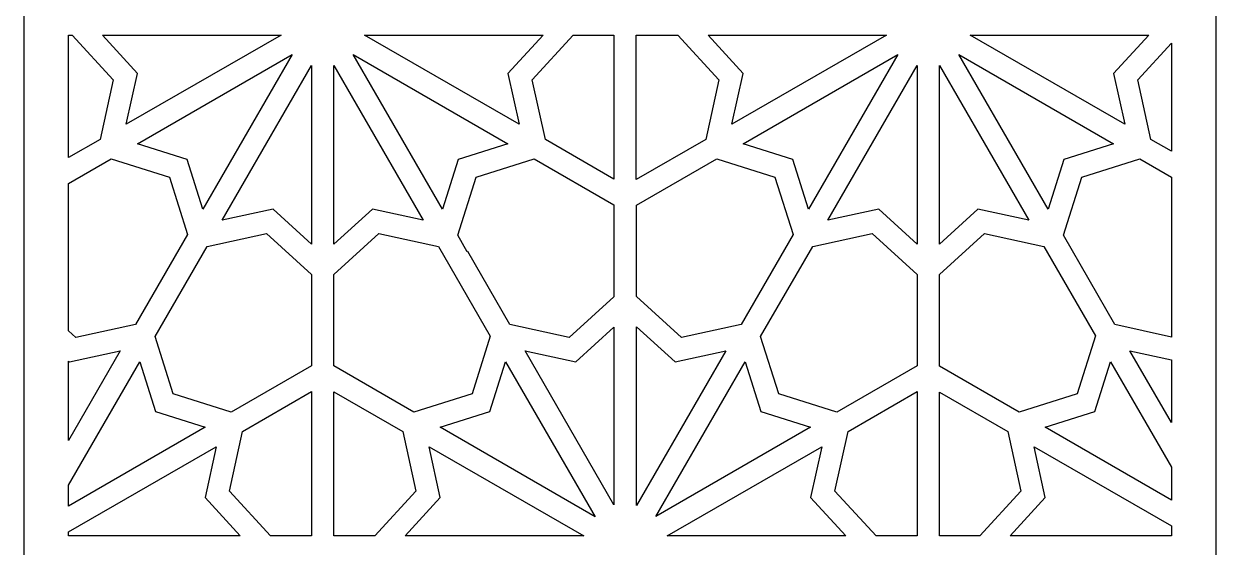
# Model space of a CAD drawing. Header units: centimetres. Extents: x -9.7 to 9.3, y -9.5 to 8.4.
# Drawn here: x 0.19 to 9.33, y -3.61 to 0.41 of the extents above; entities that cross this region are included whole.
import ezdxf

# ---------------------------------------------------------------- set-up
doc = ezdxf.new("R2010")
doc.units = ezdxf.units.CM
doc.header["$MEASUREMENT"] = 0
doc.layers.add('layer 1', color=7, linetype='Continuous')

msp = doc.modelspace()

# ---------------------------------------------------------------- linework, layer by layer
at = {"layer": 'layer 1', "color": 142}
for points, knots in [([(0.18538, -9.53857), (0.18538, -9.53857), (0.18538, 8.40606), (0.18538, 8.40606), (0.18538, 8.40606), (0.18538, 8.40606), (9.32914, 8.40606), (9.32914, 8.40606), (9.32914, 8.40606), (9.32914, 8.40606), (9.32914, 8.3587), (9.32914, 8.3587), (9.32914, 8.3587), (9.32914, 8.3587), (9.32914, 7.26911), (9.32914, 7.26911), (9.32914, 7.26911), (9.32914, 7.26911), (9.32914, 7.07114), (9.32914, 7.07114), (9.32914, 7.07114), (9.32914, 7.07114), (9.32914, 6.323), (9.32914, 6.323), (9.32914, 6.323), (9.32914, 6.323), (9.32914, 6.09078), (9.32914, 6.09078), (9.32914, 6.09078), (9.32914, 6.09078), (9.32914, 4.78451), (9.32914, 4.78451), (9.32914, 4.78451), (9.32914, 4.78451), (9.32914, 4.06155), (9.32914, 4.06155), (9.32914, 4.06155), (9.32914, 4.06155), (9.32914, 2.75528), (9.32914, 2.75528), (9.32914, 2.75528), (9.32914, 2.75528), (9.32914, 2.52306), (9.32914, 2.52306), (9.32914, 2.52306), (9.32914, 2.52306), (9.32914, 1.78148), (9.32914, 1.78148), (9.32914, 1.78148), (9.32914, 1.78148), (9.32914, 1.58351), (9.32914, 1.58351), (9.32914, 1.58351), (9.32914, 1.58351), (9.32914, 0.49392), (9.32914, 0.49392), (9.32914, 0.49392), (9.32914, 0.49392), (9.32914, 0.32248), (9.32914, 0.32248), (9.32914, 0.32248), (9.32914, 0.32248), (9.32914, -0.76711), (9.32914, -0.76711), (9.32914, -0.76711), (9.32914, -0.76711), (9.32914, -0.96508), (9.32914, -0.96508), (9.32914, -0.96508), (9.32914, -0.96508), (9.32914, -1.70574), (9.32914, -1.70574), (9.32914, -1.70574), (9.32914, -1.70574), (9.32914, -1.93796), (9.32914, -1.93796), (9.32914, -1.93796), (9.32914, -1.93796), (9.32914, -3.24423), (9.32914, -3.24423), (9.32914, -3.24423), (9.32914, -3.24423), (9.32914, -3.96719), (9.32914, -3.96719), (9.32914, -3.96719), (9.32914, -3.96719), (9.32914, -5.27346), (9.32914, -5.27346), (9.32914, -5.27346), (9.32914, -5.27346), (9.32914, -5.50567), (9.32914, -5.50567), (9.32914, -5.50567), (9.32914, -5.50567), (9.32914, -6.25475), (9.32914, -6.25475), (9.32914, -6.25475), (9.32914, -6.25475), (9.32914, -6.45272), (9.32914, -6.45272), (9.32914, -6.45272), (9.32914, -6.45272), (9.32914, -7.5423), (9.32914, -7.5423), (9.32914, -7.5423), (9.32914, -7.5423), (9.32914, -7.71375), (9.32914, -7.71375), (9.32914, -7.71375), (9.32914, -7.71375), (9.32914, -8.80333), (9.32914, -8.80333), (9.32914, -8.80333), (9.32914, -8.80333), (9.32914, -9.0013), (9.32914, -9.0013), (9.32914, -9.0013), (9.32914, -9.0013), (9.32914, -9.53857), (9.32914, -9.53857), (9.32914, -9.53857), (9.32914, -9.53857), (8.32404, -9.53857), (8.32404, -9.53857), (8.32404, -9.53857), (8.32404, -9.53857), (8.12607, -9.53857), (8.12607, -9.53857), (8.12607, -9.53857), (8.12607, -9.53857), (7.22014, -9.53857), (7.22014, -9.53857), (7.22014, -9.53857), (7.22014, -9.53857), (7.02387, -9.53857), (7.02387, -9.53857), (7.02387, -9.53857), (7.02387, -9.53857), (6.11794, -9.53857), (6.11794, -9.53857), (6.11794, -9.53857), (6.11794, -9.53857), (5.91997, -9.53857), (5.91997, -9.53857), (5.91997, -9.53857), (5.91997, -9.53857), (4.8823, -9.53857), (4.8823, -9.53857), (4.8823, -9.53857), (4.8823, -9.53857), (4.71085, -9.53857), (4.71085, -9.53857), (4.71085, -9.53857), (4.71085, -9.53857), (3.67953, -9.53857), (3.67953, -9.53857), (3.67953, -9.53857), (3.67953, -9.53857), (3.48156, -9.53857), (3.48156, -9.53857), (3.48156, -9.53857), (3.48156, -9.53857), (2.57563, -9.53857), (2.57563, -9.53857), (2.57563, -9.53857), (2.57563, -9.53857), (2.37935, -9.53857), (2.37935, -9.53857), (2.37935, -9.53857), (2.37935, -9.53857), (1.47342, -9.53857), (1.47342, -9.53857), (1.47342, -9.53857), (1.47342, -9.53857), (1.27545, -9.53857), (1.27545, -9.53857), (1.27545, -9.53857), (1.27545, -9.53857), (0.24027, -9.53857), (0.24027, -9.53857), (0.24027, -9.53857), (0.24027, -9.53857), (0.18538, -9.53857), (0.18538, -9.53857)], [0, 0, 0, 0, 0.0212766, 0.0212766, 0.0212766, 0.0212766, 0.0425532, 0.0425532, 0.0425532, 0.0425532, 0.0638298, 0.0638298, 0.0638298, 0.0638298, 0.0851064, 0.0851064, 0.0851064, 0.0851064, 0.106383, 0.106383, 0.106383, 0.106383, 0.1276596, 0.1276596, 0.1276596, 0.1276596, 0.1489362, 0.1489362, 0.1489362, 0.1489362, 0.1702128, 0.1702128, 0.1702128, 0.1702128, 0.1914894, 0.1914894, 0.1914894, 0.1914894, 0.212766, 0.212766, 0.212766, 0.212766, 0.2340426, 0.2340426, 0.2340426, 0.2340426, 0.2553191, 0.2553191, 0.2553191, 0.2553191, 0.2765957, 0.2765957, 0.2765957, 0.2765957, 0.2978723, 0.2978723, 0.2978723, 0.2978723, 0.3191489, 0.3191489, 0.3191489, 0.3191489, 0.3404255, 0.3404255, 0.3404255, 0.3404255, 0.3617021, 0.3617021, 0.3617021, 0.3617021, 0.3829787, 0.3829787, 0.3829787, 0.3829787, 0.4042553, 0.4042553, 0.4042553, 0.4042553, 0.4255319, 0.4255319, 0.4255319, 0.4255319, 0.4468085, 0.4468085, 0.4468085, 0.4468085, 0.4680851, 0.4680851, 0.4680851, 0.4680851, 0.4893617, 0.4893617, 0.4893617, 0.4893617, 0.5106383, 0.5106383, 0.5106383, 0.5106383, 0.5319149, 0.5319149, 0.5319149, 0.5319149, 0.5531915, 0.5531915, 0.5531915, 0.5531915, 0.5744681, 0.5744681, 0.5744681, 0.5744681, 0.5957447, 0.5957447, 0.5957447, 0.5957447, 0.6170213, 0.6170213, 0.6170213, 0.6170213, 0.6382979, 0.6382979, 0.6382979, 0.6382979, 0.6595745, 0.6595745, 0.6595745, 0.6595745, 0.6808511, 0.6808511, 0.6808511, 0.6808511, 0.7021277, 0.7021277, 0.7021277, 0.7021277, 0.7234043, 0.7234043, 0.7234043, 0.7234043, 0.7446809, 0.7446809, 0.7446809, 0.7446809, 0.7659574, 0.7659574, 0.7659574, 0.7659574, 0.787234, 0.787234, 0.787234, 0.787234, 0.8085106, 0.8085106, 0.8085106, 0.8085106, 0.8297872, 0.8297872, 0.8297872, 0.8297872, 0.8510638, 0.8510638, 0.8510638, 0.8510638, 0.8723404, 0.8723404, 0.8723404, 0.8723404, 0.893617, 0.893617, 0.893617, 0.893617, 0.9148936, 0.9148936, 0.9148936, 0.9148936, 0.9361702, 0.9361702, 0.9361702, 0.9361702, 0.9574468, 0.9574468, 0.9574468, 0.9574468, 1, 1, 1, 1]), ([(0.52827, -0.6182), (0.52827, -0.6182), (0.77022, -0.47851), (0.77022, -0.47851), (0.77022, -0.47851), (0.77022, -0.47851), (0.87062, -0.02236), (0.87062, -0.02236), (0.87062, -0.02236), (0.87062, -0.02236), (0.5556, 0.32248), (0.5556, 0.32248), (0.5556, 0.32248), (0.5556, 0.32248), (0.52827, 0.32248), (0.52827, 0.32248), (0.52827, 0.32248), (0.52827, 0.32248), (0.52827, -0.6182), (0.52827, -0.6182)], [0, 0, 0, 0, 0.1666667, 0.1666667, 0.1666667, 0.1666667, 0.3333333, 0.3333333, 0.3333333, 0.3333333, 0.5, 0.5, 0.5, 0.5, 0.6666667, 0.6666667, 0.6666667, 0.6666667, 1, 1, 1, 1]), ([(0.97133, -0.3624), (0.97133, -0.3624), (2.15757, 0.32248), (2.15757, 0.32248), (2.15757, 0.32248), (2.15757, 0.32248), (0.78782, 0.32248), (0.78782, 0.32248), (0.78782, 0.32248), (0.78782, 0.32248), (1.05717, 0.02763), (1.05717, 0.02763), (1.05717, 0.02763), (1.05717, 0.02763), (0.97133, -0.3624), (0.97133, -0.3624)], [0, 0, 0, 0, 0.2, 0.2, 0.2, 0.2, 0.4, 0.4, 0.4, 0.4, 0.6, 0.6, 0.6, 0.6, 1, 1, 1, 1]), ([(2.79741, 0.32248), (2.79741, 0.32248), (3.98365, -0.3624), (3.98365, -0.3624), (3.98365, -0.3624), (3.98365, -0.3624), (3.8978, 0.02763), (3.8978, 0.02763), (3.8978, 0.02763), (3.8978, 0.02763), (4.16716, 0.32248), (4.16716, 0.32248), (4.16716, 0.32248), (4.16716, 0.32248), (2.79741, 0.32248), (2.79741, 0.32248)], [0, 0, 0, 0, 0.2, 0.2, 0.2, 0.2, 0.4, 0.4, 0.4, 0.4, 0.6, 0.6, 0.6, 0.6, 1, 1, 1, 1]), ([(4.18475, -0.47851), (4.18475, -0.47851), (4.71085, -0.78225), (4.71085, -0.78225), (4.71085, -0.78225), (4.71085, -0.78225), (4.71085, 0.32248), (4.71085, 0.32248), (4.71085, 0.32248), (4.71085, 0.32248), (4.39937, 0.32248), (4.39937, 0.32248), (4.39937, 0.32248), (4.39937, 0.32248), (4.08435, -0.02236), (4.08435, -0.02236), (4.08435, -0.02236), (4.08435, -0.02236), (4.18475, -0.47851), (4.18475, -0.47851)], [0, 0, 0, 0, 0.1666667, 0.1666667, 0.1666667, 0.1666667, 0.3333333, 0.3333333, 0.3333333, 0.3333333, 0.5, 0.5, 0.5, 0.5, 0.6666667, 0.6666667, 0.6666667, 0.6666667, 1, 1, 1, 1]), ([(4.8823, -0.78591), (4.8823, -0.78591), (5.41474, -0.47851), (5.41474, -0.47851), (5.41474, -0.47851), (5.41474, -0.47851), (5.51514, -0.02236), (5.51514, -0.02236), (5.51514, -0.02236), (5.51514, -0.02236), (5.20012, 0.32248), (5.20012, 0.32248), (5.20012, 0.32248), (5.20012, 0.32248), (4.8823, 0.32248), (4.8823, 0.32248), (4.8823, 0.32248), (4.8823, 0.32248), (4.8823, -0.78591), (4.8823, -0.78591)], [0, 0, 0, 0, 0.1666667, 0.1666667, 0.1666667, 0.1666667, 0.3333333, 0.3333333, 0.3333333, 0.3333333, 0.5, 0.5, 0.5, 0.5, 0.6666667, 0.6666667, 0.6666667, 0.6666667, 1, 1, 1, 1]), ([(5.61584, -0.3624), (5.61584, -0.3624), (6.80208, 0.32248), (6.80208, 0.32248), (6.80208, 0.32248), (6.80208, 0.32248), (5.43233, 0.32248), (5.43233, 0.32248), (5.43233, 0.32248), (5.43233, 0.32248), (5.70169, 0.02763), (5.70169, 0.02763), (5.70169, 0.02763), (5.70169, 0.02763), (5.61584, -0.3624), (5.61584, -0.3624)], [0, 0, 0, 0, 0.2, 0.2, 0.2, 0.2, 0.4, 0.4, 0.4, 0.4, 0.6, 0.6, 0.6, 0.6, 1, 1, 1, 1]), ([(7.44193, 0.32248), (7.44193, 0.32248), (8.62816, -0.3624), (8.62816, -0.3624), (8.62816, -0.3624), (8.62816, -0.3624), (8.54232, 0.02763), (8.54232, 0.02763), (8.54232, 0.02763), (8.54232, 0.02763), (8.81167, 0.32248), (8.81167, 0.32248), (8.81167, 0.32248), (8.81167, 0.32248), (7.44193, 0.32248), (7.44193, 0.32248)], [0, 0, 0, 0, 0.2, 0.2, 0.2, 0.2, 0.4, 0.4, 0.4, 0.4, 0.6, 0.6, 0.6, 0.6, 1, 1, 1, 1]), ([(8.98625, 0.25938), (8.98625, 0.25938), (8.72887, -0.02236), (8.72887, -0.02236), (8.72887, -0.02236), (8.72887, -0.02236), (8.82927, -0.47851), (8.82927, -0.47851), (8.82927, -0.47851), (8.82927, -0.47851), (8.98625, -0.56914), (8.98625, -0.56914), (8.98625, -0.56914), (8.98625, -0.56914), (8.98625, 0.25938), (8.98625, 0.25938)], [0, 0, 0, 0, 0.2, 0.2, 0.2, 0.2, 0.4, 0.4, 0.4, 0.4, 0.6, 0.6, 0.6, 0.6, 1, 1, 1, 1]), ([(1.55841, -1.01224), (1.55841, -1.01224), (2.24329, 0.174), (2.24329, 0.174), (2.24329, 0.174), (2.24329, 0.174), (1.05705, -0.51088), (1.05705, -0.51088), (1.05705, -0.51088), (1.05705, -0.51088), (1.43775, -0.63154), (1.43775, -0.63154), (1.43775, -0.63154), (1.43775, -0.63154), (1.55841, -1.01224), (1.55841, -1.01224)], [0, 0, 0, 0, 0.2, 0.2, 0.2, 0.2, 0.4, 0.4, 0.4, 0.4, 0.6, 0.6, 0.6, 0.6, 1, 1, 1, 1]), ([(3.89792, -0.51088), (3.89792, -0.51088), (2.71169, 0.174), (2.71169, 0.174), (2.71169, 0.174), (2.71169, 0.174), (3.39656, -1.01224), (3.39656, -1.01224), (3.39656, -1.01224), (3.39656, -1.01224), (3.51723, -0.63154), (3.51723, -0.63154), (3.51723, -0.63154), (3.51723, -0.63154), (3.89792, -0.51088), (3.89792, -0.51088)], [0, 0, 0, 0, 0.2, 0.2, 0.2, 0.2, 0.4, 0.4, 0.4, 0.4, 0.6, 0.6, 0.6, 0.6, 1, 1, 1, 1]), ([(6.20293, -1.01224), (6.20293, -1.01224), (6.8878, 0.174), (6.8878, 0.174), (6.8878, 0.174), (6.8878, 0.174), (5.70157, -0.51088), (5.70157, -0.51088), (5.70157, -0.51088), (5.70157, -0.51088), (6.08226, -0.63154), (6.08226, -0.63154), (6.08226, -0.63154), (6.08226, -0.63154), (6.20293, -1.01224), (6.20293, -1.01224)], [0, 0, 0, 0, 0.2, 0.2, 0.2, 0.2, 0.4, 0.4, 0.4, 0.4, 0.6, 0.6, 0.6, 0.6, 1, 1, 1, 1]), ([(8.54244, -0.51088), (8.54244, -0.51088), (7.3562, 0.174), (7.3562, 0.174), (7.3562, 0.174), (7.3562, 0.174), (8.04108, -1.01224), (8.04108, -1.01224), (8.04108, -1.01224), (8.04108, -1.01224), (8.16175, -0.63154), (8.16175, -0.63154), (8.16175, -0.63154), (8.16175, -0.63154), (8.54244, -0.51088), (8.54244, -0.51088)], [0, 0, 0, 0, 0.2, 0.2, 0.2, 0.2, 0.4, 0.4, 0.4, 0.4, 0.6, 0.6, 0.6, 0.6, 1, 1, 1, 1]), ([(2.39176, -1.28147), (2.39176, -1.28147), (2.39176, 0.08828), (2.39176, 0.08828), (2.39176, 0.08828), (2.39176, 0.08828), (1.70689, -1.09796), (1.70689, -1.09796), (1.70689, -1.09796), (1.70689, -1.09796), (2.09692, -1.01212), (2.09692, -1.01212), (2.09692, -1.01212), (2.09692, -1.01212), (2.39176, -1.28147), (2.39176, -1.28147)], [0, 0, 0, 0, 0.2, 0.2, 0.2, 0.2, 0.4, 0.4, 0.4, 0.4, 0.6, 0.6, 0.6, 0.6, 1, 1, 1, 1]), ([(2.56321, 0.08828), (2.56321, 0.08828), (2.56321, -1.28147), (2.56321, -1.28147), (2.56321, -1.28147), (2.56321, -1.28147), (2.85806, -1.01212), (2.85806, -1.01212), (2.85806, -1.01212), (2.85806, -1.01212), (3.24809, -1.09796), (3.24809, -1.09796), (3.24809, -1.09796), (3.24809, -1.09796), (2.56321, 0.08828), (2.56321, 0.08828)], [0, 0, 0, 0, 0.2, 0.2, 0.2, 0.2, 0.4, 0.4, 0.4, 0.4, 0.6, 0.6, 0.6, 0.6, 1, 1, 1, 1]), ([(7.03628, 0.08828), (7.03628, 0.08828), (6.35141, -1.09796), (6.35141, -1.09796), (6.35141, -1.09796), (6.35141, -1.09796), (6.74143, -1.01212), (6.74143, -1.01212), (6.74143, -1.01212), (6.74143, -1.01212), (7.03628, -1.28147), (7.03628, -1.28147), (7.03628, -1.28147), (7.03628, -1.28147), (7.03628, 0.08828), (7.03628, 0.08828)], [0, 0, 0, 0, 0.2, 0.2, 0.2, 0.2, 0.4, 0.4, 0.4, 0.4, 0.6, 0.6, 0.6, 0.6, 1, 1, 1, 1]), ([(7.8926, -1.09796), (7.8926, -1.09796), (7.20773, 0.08828), (7.20773, 0.08828), (7.20773, 0.08828), (7.20773, 0.08828), (7.20773, -1.28147), (7.20773, -1.28147), (7.20773, -1.28147), (7.20773, -1.28147), (7.50257, -1.01212), (7.50257, -1.01212), (7.50257, -1.01212), (7.50257, -1.01212), (7.8926, -1.09796), (7.8926, -1.09796)], [0, 0, 0, 0, 0.2, 0.2, 0.2, 0.2, 0.4, 0.4, 0.4, 0.4, 0.6, 0.6, 0.6, 0.6, 1, 1, 1, 1]), ([(0.52827, -1.94693), (0.52827, -1.94693), (0.5851, -1.99884), (0.5851, -1.99884), (0.5851, -1.99884), (0.5851, -1.99884), (1.04125, -1.89844), (1.04125, -1.89844), (1.04125, -1.89844), (1.04125, -1.89844), (1.44035, -1.20718), (1.44035, -1.20718), (1.44035, -1.20718), (1.44035, -1.20718), (1.30118, -0.76811), (1.30118, -0.76811), (1.30118, -0.76811), (1.30118, -0.76811), (0.85595, -0.62698), (0.85595, -0.62698), (0.85595, -0.62698), (0.85595, -0.62698), (0.52827, -0.81617), (0.52827, -0.81617), (0.52827, -0.81617), (0.52827, -0.81617), (0.52827, -1.94693), (0.52827, -1.94693)], [0, 0, 0, 0, 0.125, 0.125, 0.125, 0.125, 0.25, 0.25, 0.25, 0.25, 0.375, 0.375, 0.375, 0.375, 0.5, 0.5, 0.5, 0.5, 0.625, 0.625, 0.625, 0.625, 0.75, 0.75, 0.75, 0.75, 1, 1, 1, 1]), ([(3.58646, -1.34116), (3.58646, -1.34116), (3.59006, -1.33908), (3.59006, -1.33908), (3.59006, -1.33908), (3.59006, -1.33908), (3.91316, -1.8987), (3.91316, -1.8987), (3.91316, -1.8987), (3.91316, -1.8987), (4.36813, -1.99884), (4.36813, -1.99884), (4.36813, -1.99884), (4.36813, -1.99884), (4.71085, -1.68575), (4.71085, -1.68575), (4.71085, -1.68575), (4.71085, -1.68575), (4.71085, -0.98022), (4.71085, -0.98022), (4.71085, -0.98022), (4.71085, -0.98022), (4.09903, -0.62698), (4.09903, -0.62698), (4.09903, -0.62698), (4.09903, -0.62698), (3.65379, -0.76811), (3.65379, -0.76811), (3.65379, -0.76811), (3.65379, -0.76811), (3.51267, -1.21334), (3.51267, -1.21334), (3.51267, -1.21334), (3.51267, -1.21334), (3.58646, -1.34116), (3.58646, -1.34116)], [0, 0, 0, 0, 0.1, 0.1, 0.1, 0.1, 0.2, 0.2, 0.2, 0.2, 0.3, 0.3, 0.3, 0.3, 0.4, 0.4, 0.4, 0.4, 0.5, 0.5, 0.5, 0.5, 0.6, 0.6, 0.6, 0.6, 0.7, 0.7, 0.7, 0.7, 0.8, 0.8, 0.8, 0.8, 1, 1, 1, 1]), ([(5.50046, -0.62698), (5.50046, -0.62698), (4.88441, -0.98266), (4.88441, -0.98266), (4.88441, -0.98266), (4.88441, -0.98266), (4.88441, -1.68382), (4.88441, -1.68382), (4.88441, -1.68382), (4.88441, -1.68382), (5.22924, -1.99884), (5.22924, -1.99884), (5.22924, -1.99884), (5.22924, -1.99884), (5.68539, -1.89844), (5.68539, -1.89844), (5.68539, -1.89844), (5.68539, -1.89844), (6.08474, -1.20676), (6.08474, -1.20676), (6.08474, -1.20676), (6.08474, -1.20676), (5.9457, -0.76811), (5.9457, -0.76811), (5.9457, -0.76811), (5.9457, -0.76811), (5.50046, -0.62698), (5.50046, -0.62698)], [0, 0, 0, 0, 0.125, 0.125, 0.125, 0.125, 0.25, 0.25, 0.25, 0.25, 0.375, 0.375, 0.375, 0.375, 0.5, 0.5, 0.5, 0.5, 0.625, 0.625, 0.625, 0.625, 0.75, 0.75, 0.75, 0.75, 1, 1, 1, 1]), ([(8.98625, -0.76711), (8.98625, -0.76711), (8.74355, -0.62698), (8.74355, -0.62698), (8.74355, -0.62698), (8.74355, -0.62698), (8.29831, -0.76811), (8.29831, -0.76811), (8.29831, -0.76811), (8.29831, -0.76811), (8.15719, -1.21334), (8.15719, -1.21334), (8.15719, -1.21334), (8.15719, -1.21334), (8.55281, -1.89859), (8.55281, -1.89859), (8.55281, -1.89859), (8.55281, -1.89859), (8.98625, -1.99399), (8.98625, -1.99399), (8.98625, -1.99399), (8.98625, -1.99399), (8.98625, -0.76711), (8.98625, -0.76711)], [0, 0, 0, 0, 0.1428571, 0.1428571, 0.1428571, 0.1428571, 0.2857143, 0.2857143, 0.2857143, 0.2857143, 0.4285714, 0.4285714, 0.4285714, 0.4285714, 0.5714286, 0.5714286, 0.5714286, 0.5714286, 0.7142857, 0.7142857, 0.7142857, 0.7142857, 1, 1, 1, 1]), ([(2.39176, -2.21506), (2.39176, -2.21506), (2.39176, -1.51369), (2.39176, -1.51369), (2.39176, -1.51369), (2.39176, -1.51369), (2.04693, -1.19867), (2.04693, -1.19867), (2.04693, -1.19867), (2.04693, -1.19867), (1.59078, -1.29907), (1.59078, -1.29907), (1.59078, -1.29907), (1.59078, -1.29907), (1.19168, -1.99033), (1.19168, -1.99033), (1.19168, -1.99033), (1.19168, -1.99033), (1.33085, -2.4294), (1.33085, -2.4294), (1.33085, -2.4294), (1.33085, -2.4294), (1.77608, -2.57053), (1.77608, -2.57053), (1.77608, -2.57053), (1.77608, -2.57053), (2.39176, -2.21506), (2.39176, -2.21506)], [0, 0, 0, 0, 0.125, 0.125, 0.125, 0.125, 0.25, 0.25, 0.25, 0.25, 0.375, 0.375, 0.375, 0.375, 0.5, 0.5, 0.5, 0.5, 0.625, 0.625, 0.625, 0.625, 0.75, 0.75, 0.75, 0.75, 1, 1, 1, 1]), ([(2.56321, -1.51369), (2.56321, -1.51369), (2.56321, -2.21607), (2.56321, -2.21607), (2.56321, -2.21607), (2.56321, -2.21607), (3.17715, -2.57053), (3.17715, -2.57053), (3.17715, -2.57053), (3.17715, -2.57053), (3.62238, -2.4294), (3.62238, -2.4294), (3.62238, -2.4294), (3.62238, -2.4294), (3.76217, -1.98838), (3.76217, -1.98838), (3.76217, -1.98838), (3.76217, -1.98838), (3.36419, -1.29907), (3.36419, -1.29907), (3.36419, -1.29907), (3.36419, -1.29907), (2.90804, -1.19867), (2.90804, -1.19867), (2.90804, -1.19867), (2.90804, -1.19867), (2.56321, -1.51369), (2.56321, -1.51369)], [0, 0, 0, 0, 0.125, 0.125, 0.125, 0.125, 0.25, 0.25, 0.25, 0.25, 0.375, 0.375, 0.375, 0.375, 0.5, 0.5, 0.5, 0.5, 0.625, 0.625, 0.625, 0.625, 0.75, 0.75, 0.75, 0.75, 1, 1, 1, 1]), ([(6.2353, -1.29907), (6.2353, -1.29907), (5.83596, -1.99075), (5.83596, -1.99075), (5.83596, -1.99075), (5.83596, -1.99075), (5.975, -2.4294), (5.975, -2.4294), (5.975, -2.4294), (5.975, -2.4294), (6.42023, -2.57053), (6.42023, -2.57053), (6.42023, -2.57053), (6.42023, -2.57053), (7.03628, -2.21485), (7.03628, -2.21485), (7.03628, -2.21485), (7.03628, -2.21485), (7.03628, -1.51369), (7.03628, -1.51369), (7.03628, -1.51369), (7.03628, -1.51369), (6.69145, -1.19867), (6.69145, -1.19867), (6.69145, -1.19867), (6.69145, -1.19867), (6.2353, -1.29907), (6.2353, -1.29907)], [0, 0, 0, 0, 0.125, 0.125, 0.125, 0.125, 0.25, 0.25, 0.25, 0.25, 0.375, 0.375, 0.375, 0.375, 0.5, 0.5, 0.5, 0.5, 0.625, 0.625, 0.625, 0.625, 0.75, 0.75, 0.75, 0.75, 1, 1, 1, 1]), ([(7.20773, -1.51369), (7.20773, -1.51369), (7.20773, -2.21858), (7.20773, -2.21858), (7.20773, -2.21858), (7.20773, -2.21858), (7.81732, -2.57053), (7.81732, -2.57053), (7.81732, -2.57053), (7.81732, -2.57053), (8.26255, -2.4294), (8.26255, -2.4294), (8.26255, -2.4294), (8.26255, -2.4294), (8.40368, -1.98417), (8.40368, -1.98417), (8.40368, -1.98417), (8.40368, -1.98417), (8.00806, -1.29892), (8.00806, -1.29892), (8.00806, -1.29892), (8.00806, -1.29892), (7.55256, -1.19867), (7.55256, -1.19867), (7.55256, -1.19867), (7.55256, -1.19867), (7.20773, -1.51369), (7.20773, -1.51369)], [0, 0, 0, 0, 0.125, 0.125, 0.125, 0.125, 0.25, 0.25, 0.25, 0.25, 0.375, 0.375, 0.375, 0.375, 0.5, 0.5, 0.5, 0.5, 0.625, 0.625, 0.625, 0.625, 0.75, 0.75, 0.75, 0.75, 1, 1, 1, 1]), ([(4.02927, -2.09981), (4.02927, -2.09981), (4.71085, -3.28034), (4.71085, -3.28034), (4.71085, -3.28034), (4.71085, -3.28034), (4.71085, -1.91797), (4.71085, -1.91797), (4.71085, -1.91797), (4.71085, -1.91797), (4.41812, -2.18539), (4.41812, -2.18539), (4.41812, -2.18539), (4.41812, -2.18539), (4.02927, -2.09981), (4.02927, -2.09981)], [0, 0, 0, 0, 0.2, 0.2, 0.2, 0.2, 0.4, 0.4, 0.4, 0.4, 0.6, 0.6, 0.6, 0.6, 1, 1, 1, 1]), ([(4.88441, -1.91604), (4.88441, -1.91604), (4.88441, -3.28579), (4.88441, -3.28579), (4.88441, -3.28579), (4.88441, -3.28579), (5.56929, -2.09955), (5.56929, -2.09955), (5.56929, -2.09955), (5.56929, -2.09955), (5.17926, -2.18539), (5.17926, -2.18539), (5.17926, -2.18539), (5.17926, -2.18539), (4.88441, -1.91604), (4.88441, -1.91604)], [0, 0, 0, 0, 0.2, 0.2, 0.2, 0.2, 0.4, 0.4, 0.4, 0.4, 0.6, 0.6, 0.6, 0.6, 1, 1, 1, 1]), ([(0.52827, -2.78694), (0.52827, -2.78694), (0.92514, -2.09955), (0.92514, -2.09955), (0.92514, -2.09955), (0.92514, -2.09955), (0.53511, -2.18539), (0.53511, -2.18539), (0.53511, -2.18539), (0.53511, -2.18539), (0.52827, -2.17915), (0.52827, -2.17915), (0.52827, -2.17915), (0.52827, -2.17915), (0.52827, -2.78694), (0.52827, -2.78694)], [0, 0, 0, 0, 0.2, 0.2, 0.2, 0.2, 0.4, 0.4, 0.4, 0.4, 0.6, 0.6, 0.6, 0.6, 1, 1, 1, 1]), ([(8.98625, -2.16954), (8.98625, -2.16954), (8.66826, -2.09955), (8.66826, -2.09955), (8.66826, -2.09955), (8.66826, -2.09955), (8.98625, -2.65032), (8.98625, -2.65032), (8.98625, -2.65032), (8.98625, -2.65032), (8.98625, -2.16954), (8.98625, -2.16954)], [0, 0, 0, 0, 0.25, 0.25, 0.25, 0.25, 0.5, 0.5, 0.5, 0.5, 1, 1, 1, 1]), ([(1.07362, -2.18527), (1.07362, -2.18527), (0.52827, -3.12983), (0.52827, -3.12983), (0.52827, -3.12983), (0.52827, -3.12983), (0.52827, -3.29095), (0.52827, -3.29095), (0.52827, -3.29095), (0.52827, -3.29095), (1.57498, -2.68663), (1.57498, -2.68663), (1.57498, -2.68663), (1.57498, -2.68663), (1.19428, -2.56597), (1.19428, -2.56597), (1.19428, -2.56597), (1.19428, -2.56597), (1.07362, -2.18527), (1.07362, -2.18527)], [0, 0, 0, 0, 0.1666667, 0.1666667, 0.1666667, 0.1666667, 0.3333333, 0.3333333, 0.3333333, 0.3333333, 0.5, 0.5, 0.5, 0.5, 0.6666667, 0.6666667, 0.6666667, 0.6666667, 1, 1, 1, 1]), ([(4.56603, -3.3724), (4.56603, -3.3724), (3.87998, -2.18412), (3.87998, -2.18412), (3.87998, -2.18412), (3.87998, -2.18412), (3.75895, -2.56597), (3.75895, -2.56597), (3.75895, -2.56597), (3.75895, -2.56597), (3.37825, -2.68663), (3.37825, -2.68663), (3.37825, -2.68663), (3.37825, -2.68663), (4.56603, -3.3724), (4.56603, -3.3724)], [0, 0, 0, 0, 0.2, 0.2, 0.2, 0.2, 0.4, 0.4, 0.4, 0.4, 0.6, 0.6, 0.6, 0.6, 1, 1, 1, 1]), ([(5.71776, -2.18527), (5.71776, -2.18527), (5.03289, -3.37151), (5.03289, -3.37151), (5.03289, -3.37151), (5.03289, -3.37151), (6.21913, -2.68663), (6.21913, -2.68663), (6.21913, -2.68663), (6.21913, -2.68663), (5.83843, -2.56597), (5.83843, -2.56597), (5.83843, -2.56597), (5.83843, -2.56597), (5.71776, -2.18527), (5.71776, -2.18527)], [0, 0, 0, 0, 0.2, 0.2, 0.2, 0.2, 0.4, 0.4, 0.4, 0.4, 0.6, 0.6, 0.6, 0.6, 1, 1, 1, 1]), ([(8.01843, -2.68663), (8.01843, -2.68663), (8.98625, -3.24541), (8.98625, -3.24541), (8.98625, -3.24541), (8.98625, -3.24541), (8.98625, -2.99321), (8.98625, -2.99321), (8.98625, -2.99321), (8.98625, -2.99321), (8.51979, -2.18527), (8.51979, -2.18527), (8.51979, -2.18527), (8.51979, -2.18527), (8.39912, -2.56597), (8.39912, -2.56597), (8.39912, -2.56597), (8.39912, -2.56597), (8.01843, -2.68663), (8.01843, -2.68663)], [0, 0, 0, 0, 0.1666667, 0.1666667, 0.1666667, 0.1666667, 0.3333333, 0.3333333, 0.3333333, 0.3333333, 0.5, 0.5, 0.5, 0.5, 0.6666667, 0.6666667, 0.6666667, 0.6666667, 1, 1, 1, 1]), ([(2.39176, -3.51998), (2.39176, -3.51998), (2.39176, -2.41303), (2.39176, -2.41303), (2.39176, -2.41303), (2.39176, -2.41303), (1.86181, -2.719), (1.86181, -2.719), (1.86181, -2.719), (1.86181, -2.719), (1.76141, -3.17515), (1.76141, -3.17515), (1.76141, -3.17515), (1.76141, -3.17515), (2.07643, -3.51998), (2.07643, -3.51998), (2.07643, -3.51998), (2.07643, -3.51998), (2.39176, -3.51998), (2.39176, -3.51998)], [0, 0, 0, 0, 0.1666667, 0.1666667, 0.1666667, 0.1666667, 0.3333333, 0.3333333, 0.3333333, 0.3333333, 0.5, 0.5, 0.5, 0.5, 0.6666667, 0.6666667, 0.6666667, 0.6666667, 1, 1, 1, 1]), ([(2.56321, -2.41404), (2.56321, -2.41404), (2.56321, -3.51998), (2.56321, -3.51998), (2.56321, -3.51998), (2.56321, -3.51998), (2.8768, -3.51998), (2.8768, -3.51998), (2.8768, -3.51998), (2.8768, -3.51998), (3.19182, -3.17515), (3.19182, -3.17515), (3.19182, -3.17515), (3.19182, -3.17515), (3.09142, -2.719), (3.09142, -2.719), (3.09142, -2.719), (3.09142, -2.719), (2.56321, -2.41404), (2.56321, -2.41404)], [0, 0, 0, 0, 0.1666667, 0.1666667, 0.1666667, 0.1666667, 0.3333333, 0.3333333, 0.3333333, 0.3333333, 0.5, 0.5, 0.5, 0.5, 0.6666667, 0.6666667, 0.6666667, 0.6666667, 1, 1, 1, 1]), ([(6.72057, -3.51998), (6.72057, -3.51998), (7.03628, -3.51998), (7.03628, -3.51998), (7.03628, -3.51998), (7.03628, -3.51998), (7.03628, -2.41282), (7.03628, -2.41282), (7.03628, -2.41282), (7.03628, -2.41282), (6.50595, -2.719), (6.50595, -2.719), (6.50595, -2.719), (6.50595, -2.719), (6.40555, -3.17515), (6.40555, -3.17515), (6.40555, -3.17515), (6.40555, -3.17515), (6.72057, -3.51998), (6.72057, -3.51998)], [0, 0, 0, 0, 0.1666667, 0.1666667, 0.1666667, 0.1666667, 0.3333333, 0.3333333, 0.3333333, 0.3333333, 0.5, 0.5, 0.5, 0.5, 0.6666667, 0.6666667, 0.6666667, 0.6666667, 1, 1, 1, 1]), ([(7.20773, -2.41655), (7.20773, -2.41655), (7.20773, -3.51998), (7.20773, -3.51998), (7.20773, -3.51998), (7.20773, -3.51998), (7.51698, -3.51998), (7.51698, -3.51998), (7.51698, -3.51998), (7.51698, -3.51998), (7.83199, -3.17515), (7.83199, -3.17515), (7.83199, -3.17515), (7.83199, -3.17515), (7.7316, -2.719), (7.7316, -2.719), (7.7316, -2.719), (7.7316, -2.719), (7.20773, -2.41655), (7.20773, -2.41655)], [0, 0, 0, 0, 0.1666667, 0.1666667, 0.1666667, 0.1666667, 0.3333333, 0.3333333, 0.3333333, 0.3333333, 0.5, 0.5, 0.5, 0.5, 0.6666667, 0.6666667, 0.6666667, 0.6666667, 1, 1, 1, 1]), ([(0.52827, -3.51998), (0.52827, -3.51998), (1.84421, -3.51998), (1.84421, -3.51998), (1.84421, -3.51998), (1.84421, -3.51998), (1.57486, -3.22514), (1.57486, -3.22514), (1.57486, -3.22514), (1.57486, -3.22514), (1.6607, -2.83511), (1.6607, -2.83511), (1.6607, -2.83511), (1.6607, -2.83511), (0.52827, -3.48892), (0.52827, -3.48892), (0.52827, -3.48892), (0.52827, -3.48892), (0.52827, -3.51998), (0.52827, -3.51998)], [0, 0, 0, 0, 0.1666667, 0.1666667, 0.1666667, 0.1666667, 0.3333333, 0.3333333, 0.3333333, 0.3333333, 0.5, 0.5, 0.5, 0.5, 0.6666667, 0.6666667, 0.6666667, 0.6666667, 1, 1, 1, 1]), ([(3.10902, -3.51998), (3.10902, -3.51998), (4.47877, -3.51998), (4.47877, -3.51998), (4.47877, -3.51998), (4.47877, -3.51998), (3.29253, -2.83511), (3.29253, -2.83511), (3.29253, -2.83511), (3.29253, -2.83511), (3.37837, -3.22514), (3.37837, -3.22514), (3.37837, -3.22514), (3.37837, -3.22514), (3.10902, -3.51998), (3.10902, -3.51998)], [0, 0, 0, 0, 0.2, 0.2, 0.2, 0.2, 0.4, 0.4, 0.4, 0.4, 0.6, 0.6, 0.6, 0.6, 1, 1, 1, 1]), ([(5.11861, -3.51998), (5.11861, -3.51998), (6.48836, -3.51998), (6.48836, -3.51998), (6.48836, -3.51998), (6.48836, -3.51998), (6.219, -3.22514), (6.219, -3.22514), (6.219, -3.22514), (6.219, -3.22514), (6.30485, -2.83511), (6.30485, -2.83511), (6.30485, -2.83511), (6.30485, -2.83511), (5.11861, -3.51998), (5.11861, -3.51998)], [0, 0, 0, 0, 0.2, 0.2, 0.2, 0.2, 0.4, 0.4, 0.4, 0.4, 0.6, 0.6, 0.6, 0.6, 1, 1, 1, 1]), ([(7.74919, -3.51998), (7.74919, -3.51998), (8.98625, -3.51998), (8.98625, -3.51998), (8.98625, -3.51998), (8.98625, -3.51998), (8.98625, -3.44338), (8.98625, -3.44338), (8.98625, -3.44338), (8.98625, -3.44338), (7.9327, -2.83511), (7.9327, -2.83511), (7.9327, -2.83511), (7.9327, -2.83511), (8.01855, -3.22514), (8.01855, -3.22514), (8.01855, -3.22514), (8.01855, -3.22514), (7.74919, -3.51998), (7.74919, -3.51998)], [0, 0, 0, 0, 0.1666667, 0.1666667, 0.1666667, 0.1666667, 0.3333333, 0.3333333, 0.3333333, 0.3333333, 0.5, 0.5, 0.5, 0.5, 0.6666667, 0.6666667, 0.6666667, 0.6666667, 1, 1, 1, 1])]:
    msp.add_open_spline(points, degree=3, knots=knots, dxfattribs=at)

doc.saveas('drawing.dxf')
